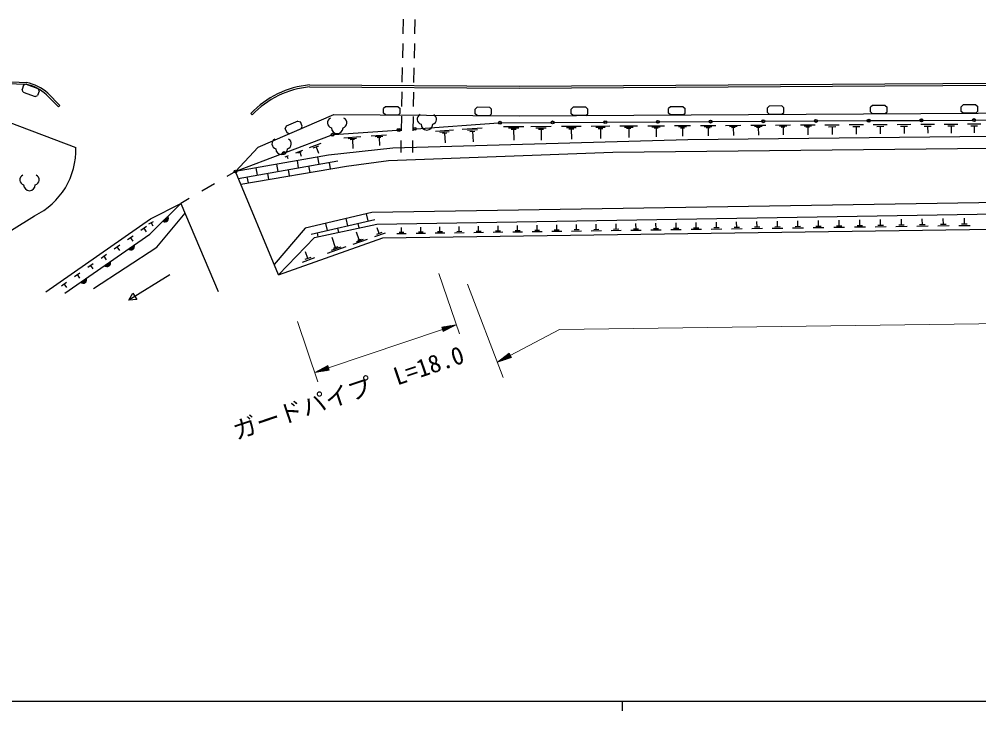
# Model space of a CAD drawing. Units: millimetres, scale not verified. Extents: x 40000 to 680000, y 20000 to 380000.
# Drawn here: x 205830 to 304778, y 204000 to 275325 of the extents above; entities that cross this region are included whole.
import ezdxf
from ezdxf.enums import TextEntityAlignment as Align

# ---------------------------------------------------------------- set-up
doc = ezdxf.new("R2010")
doc.units = ezdxf.units.MM
doc.header["$LTSCALE"] = 1000
for name, color, linetype, lineweight in [('M-BGD', 7, 'Continuous', 25), ('M-STR-HTXT', 7, 'Continuous', 13), ('M-STR-STRD', 7, 'Continuous', 25), ('M-TTL-BAND', 7, 'Continuous', 25)]:
    doc.layers.add(name, color=color, linetype=linetype, lineweight=lineweight)
doc.styles.add('ＭＳ ゴシック', font='')
doc.styles.get('ＭＳ ゴシック').set_extended_font_data('MS Gothic')

msp = doc.modelspace()

# ---------------------------------------------------------------- linework, layer by layer
at = {"layer": 'M-BGD'}
for p, q in [((245420, 275325), (245392, 273825)), ((246619, 275303), (246592, 273803)), ((245374, 272825), (245346, 271326)), ((246574, 272803), (246546, 271304)), ((245328, 270326), (245301, 268826)), ((246528, 270304), (246501, 268804)), ((206288, 268510), (206120, 268057)), ((206540, 268614), (206288, 268510)), ((206540, 268614), (207761, 268162)), ((207761, 268162), (207884, 267919)), ((206243, 267813), (206120, 268057)), ((206243, 267813), (207464, 267361)), ((207464, 267361), (207716, 267466)), ((207884, 267919), (207716, 267466)), ((245283, 267826), (245255, 266326)), ((246482, 267804), (246455, 266304)), ((200454, 266306), (211659, 262106)), ((243599, 266300), (243398, 266116)), ((244901, 266291), (243599, 266300)), ((244901, 266291), (245100, 266104)), ((253045, 266235), (252844, 266051)), ((254347, 266226), (253045, 266235)), ((254347, 266226), (254546, 266039)), ((262951, 266239), (262752, 266053)), ((264252, 266248), (262951, 266239)), ((264252, 266248), (264454, 266063)), ((272989, 266302), (272789, 266116)), ((274291, 266302), (272989, 266302)), ((274291, 266302), (274491, 266116)), ((283174, 266365), (282975, 266178)), ((282978, 265695), (282975, 266178)), ((284476, 266373), (283174, 266365)), ((284476, 266373), (284677, 266188)), ((284680, 265705), (284677, 266188)), ((293821, 266430), (293623, 266243)), ((293626, 265760), (293623, 266243)), ((295123, 266438), (293821, 266430)), ((295123, 266438), (295324, 266254)), ((295327, 265771), (295324, 266254)), ((303163, 266488), (302965, 266301)), ((302968, 265818), (302965, 266301)), ((304465, 266496), (303163, 266488)), ((304465, 266496), (304666, 266312)), ((304669, 265829), (304666, 266312)), ((243395, 265633), (243398, 266116)), ((243593, 265446), (243395, 265633)), ((244895, 265437), (243593, 265446)), ((244895, 265437), (245097, 265621)), ((245097, 265621), (245100, 266104)), ((245237, 265327), (245210, 263827)), ((246437, 265305), (246409, 263805)), ((252841, 265568), (252844, 266051)), ((253040, 265381), (252841, 265568)), ((254341, 265372), (253040, 265381)), ((254341, 265372), (254543, 265556)), ((254543, 265556), (254546, 266039)), ((262755, 265570), (262752, 266053)), ((262956, 265385), (262755, 265570)), ((264258, 265393), (262956, 265385)), ((264258, 265393), (264457, 265580)), ((264457, 265580), (264454, 266063)), ((272789, 265633), (272789, 266116)), ((272989, 265447), (272789, 265633)), ((274291, 265447), (272989, 265447)), ((274291, 265447), (274491, 265633)), ((274491, 265633), (274491, 266116)), ((283179, 265510), (282978, 265695)), ((284481, 265518), (283179, 265510)), ((284481, 265518), (284680, 265705)), ((293827, 265576), (293626, 265760)), ((295129, 265584), (293827, 265576)), ((295129, 265584), (295327, 265771)), ((303169, 265634), (302968, 265818)), ((304470, 265642), (303169, 265634)), ((304470, 265642), (304669, 265829)), ((233368, 264303), (233257, 264053)), ((234563, 264817), (233368, 264303)), ((234563, 264817), (234820, 264726)), ((235011, 264282), (234820, 264726)), ((234901, 264032), (235011, 264282)), ((246779, 264030), (255252, 264636)), ((255552, 264648), (260683, 264676)), ((255754, 264249), (257871, 264261)), ((258581, 264265), (260698, 264277)), ((260983, 264678), (266115, 264707)), ((261750, 264283), (263764, 264294)), ((264814, 264300), (266728, 264311)), ((266415, 264709), (271546, 264738)), ((267777, 264316), (269595, 264327)), ((268232, 264198), (269141, 264203)), ((270641, 264333), (272366, 264342)), ((271073, 264220), (271936, 264225)), ((271846, 264739), (276977, 264768)), ((273411, 264348), (275046, 264357)), ((273821, 264242), (274638, 264246)), ((276064, 264363), (277663, 264372)), ((276464, 264259), (277264, 264263)), ((277277, 264770), (282409, 264799)), ((278674, 264378), (280252, 264387)), ((279069, 264275), (279858, 264279)), ((281263, 264393), (282819, 264401)), ((281652, 264291), (282431, 264295)), ((282709, 264801), (287840, 264830)), ((283830, 264407), (285366, 264416)), ((284215, 264307), (284982, 264311)), ((284407, 264206), (284791, 264208)), ((284599, 264207), (284604, 263388)), ((286376, 264421), (287891, 264430)), ((286756, 264323), (287513, 264327)), ((286945, 264223), (287324, 264225)), ((287135, 264224), (287139, 263416)), ((288140, 264831), (293272, 264860)), ((288901, 264436), (290395, 264444)), ((289276, 264239), (290023, 264243)), ((289650, 264241), (289654, 263444)), ((291406, 264450), (292879, 264458)), ((291775, 264255), (292512, 264260)), ((292144, 264257), (292148, 263472)), ((293572, 264862), (298703, 264891)), ((293889, 264464), (295342, 264472)), ((294254, 264272), (294980, 264276)), ((294617, 264274), (294621, 263499)), ((296353, 264478), (297785, 264486)), ((296712, 264289), (297428, 264293)), ((297070, 264291), (297074, 263527)), ((298795, 264491), (300208, 264499)), ((299003, 264893), (304134, 264922)), ((299150, 264305), (299856, 264309)), ((299503, 264307), (299507, 263554)), ((301218, 264505), (302611, 264513)), ((301567, 264321), (302263, 264325)), ((301915, 264323), (301920, 263581)), ((303620, 264519), (304993, 264526)), ((303965, 264337), (304651, 264341)), ((304308, 264339), (304312, 263607)), ((304434, 264923), (309566, 264952)), ((233448, 263609), (233257, 264053)), ((233273, 261570), (237995, 263358)), ((233705, 263518), (233448, 263609)), ((234901, 264032), (233705, 263518)), ((238285, 263422), (244813, 263889)), ((239287, 263093), (241042, 263218)), ((242117, 263295), (243715, 263410)), ((242524, 263217), (243324, 263274)), ((248739, 263769), (250616, 263903)), ((249217, 263677), (250156, 263745)), ((249461, 263569), (249930, 263603)), ((249695, 263586), (249767, 262585)), ((251519, 263968), (253584, 264116)), ((252045, 263867), (253078, 263941)), ((252313, 263748), (252829, 263785)), ((252571, 263766), (252650, 262665)), ((256284, 264111), (257342, 264116)), ((256549, 263971), (257079, 263974)), ((256814, 263972), (256820, 262843)), ((259111, 264126), (260170, 264132)), ((259376, 263987), (259906, 263990)), ((259641, 263988), (259647, 262859)), ((262254, 264151), (263261, 264157)), ((262507, 264018), (263010, 264021)), ((262758, 264020), (262764, 262945)), ((265293, 264175), (266250, 264180)), ((265533, 264049), (266012, 264051)), ((265773, 264050), (265778, 263029)), ((268460, 264078), (268914, 264080)), ((268687, 264079), (268692, 263110)), ((271289, 264106), (271721, 264109)), ((271505, 264108), (271510, 263188)), ((274025, 264134), (274434, 264136)), ((274230, 264135), (274235, 263263)), ((276665, 264153), (277064, 264156)), ((276865, 264154), (276869, 263301)), ((279267, 264171), (279661, 264173)), ((279464, 264172), (279469, 263330)), ((281848, 264188), (282237, 264190)), ((282042, 264189), (282047, 263359)), ((235780, 262092), (236973, 262543)), ((236139, 262046), (236735, 262272)), ((239734, 263007), (240611, 263070)), ((239962, 262906), (240400, 262937)), ((240181, 262922), (240248, 261986)), ((242732, 263125), (243131, 263154)), ((242932, 263139), (242993, 262287)), ((245191, 262827), (245169, 261594)), ((246391, 262805), (246369, 261572)), ((228270, 259675), (232992, 261464)), ((233258, 261137), (233610, 261270)), ((234362, 261554), (235082, 261827)), ((234578, 261527), (234938, 261663)), ((234758, 261595), (234903, 261211)), ((236437, 262159), (236678, 261523)), ((228425, 258912), (238670, 260712)), ((232365, 260366), (232495, 259627)), ((233434, 261203), (233523, 260968)), ((234483, 260738), (234612, 259999)), ((236600, 261110), (236730, 260371)), ((237789, 260557), (237908, 259876)), ((228130, 259622), (227256, 259111)), ((232575, 248955), (228130, 259622)), ((230247, 259994), (230377, 259255)), ((231436, 259441), (231547, 258809)), ((233554, 259813), (233668, 259164)), ((235671, 260185), (235788, 259520)), ((225961, 258353), (224667, 257595)), ((229318, 259069), (229427, 258453)), ((223372, 256838), (222499, 256326)), ((205037, 253553), (207405, 255057)), ((219198, 254210), (219693, 254461)), ((219446, 254336), (219612, 254005)), ((235952, 253157), (242492, 254682)), ((239515, 254758), (239686, 254027)), ((241609, 255246), (241780, 254515)), ((273567, 253742), (273559, 254312)), ((275643, 253773), (275635, 254346)), ((277726, 253803), (277718, 254381)), ((279816, 253834), (279808, 254415)), ((281913, 253864), (281905, 254450)), ((284018, 253895), (284010, 254484)), ((286130, 253926), (286122, 254519)), ((288250, 253957), (288241, 254554)), ((290377, 253988), (290368, 254589)), ((292511, 254020), (292502, 254625)), ((294653, 254051), (294644, 254660)), ((296802, 254082), (296793, 254695)), ((298959, 254114), (298950, 254731)), ((301123, 254146), (301114, 254767)), ((303295, 254178), (303286, 254803)), ((218387, 253571), (218950, 253964)), ((218668, 253767), (218930, 253392)), ((237422, 254270), (237592, 253539)), ((238639, 253783), (238741, 253344)), ((240899, 252555), (240619, 253345)), ((240733, 254271), (240843, 253800)), ((243224, 253322), (242679, 253128)), ((242951, 253225), (242745, 253807)), ((245500, 253331), (245015, 253324)), ((245257, 253327), (245250, 253845)), ((247478, 253360), (246990, 253353)), ((247234, 253356), (247227, 253877)), ((249463, 253389), (248972, 253382)), ((249217, 253385), (249210, 253910)), ((251456, 253418), (250960, 253411)), ((251208, 253415), (251200, 253943)), ((253706, 253318), (252708, 253304)), ((253455, 253447), (252956, 253440)), ((253205, 253444), (253198, 253976)), ((255714, 253346), (254709, 253332)), ((255461, 253477), (254959, 253470)), ((255210, 253473), (255202, 254009)), ((257729, 253375), (256717, 253361)), ((257474, 253506), (256968, 253499)), ((257221, 253503), (257213, 254042)), ((259751, 253404), (258732, 253389)), ((259494, 253536), (258985, 253529)), ((259239, 253532), (259232, 254075)), ((261780, 253432), (260754, 253418)), ((261521, 253566), (261009, 253558)), ((261265, 253562), (261257, 254109)), ((263816, 253461), (262783, 253447)), ((263556, 253595), (263039, 253588)), ((263297, 253592), (263290, 254142)), ((265859, 253490), (264819, 253476)), ((265597, 253625), (265077, 253618)), ((265337, 253622), (265329, 254176)), ((267909, 253519), (266862, 253505)), ((267646, 253655), (267122, 253648)), ((267384, 253652), (267376, 254210)), ((269967, 253549), (268913, 253534)), ((269701, 253685), (269174, 253678)), ((269438, 253682), (269430, 254244)), ((272032, 253578), (270970, 253563)), ((271764, 253716), (271234, 253708)), ((271499, 253712), (271491, 254278)), ((274104, 253607), (273035, 253592)), ((273834, 253746), (273300, 253738)), ((276183, 253637), (275107, 253621)), ((275912, 253776), (275374, 253769)), ((278269, 253666), (277186, 253651)), ((277996, 253807), (277455, 253799)), ((280363, 253696), (279273, 253681)), ((280088, 253838), (279543, 253830)), ((282464, 253726), (281367, 253710)), ((282188, 253868), (281639, 253860)), ((284573, 253756), (283468, 253740)), ((284294, 253899), (283742, 253891)), ((286688, 253786), (285576, 253770)), ((286408, 253930), (285852, 253922)), ((288812, 253816), (287692, 253800)), ((288530, 253961), (287970, 253953)), ((290942, 253846), (289815, 253830)), ((290658, 253992), (290095, 253984)), ((293080, 253876), (291946, 253860)), ((292795, 254024), (292227, 254016)), ((295226, 253907), (294084, 253891)), ((294938, 254055), (294367, 254047)), ((297379, 253937), (296229, 253921)), ((297089, 254087), (296515, 254078)), ((299540, 253968), (298383, 253952)), ((299248, 254118), (298670, 254110)), ((301708, 253999), (300543, 253982)), ((301414, 254150), (300832, 254142)), ((303883, 254030), (302711, 254013)), ((303588, 254182), (303002, 254173)), ((217009, 252609), (217569, 253000)), ((217289, 252805), (217549, 252432)), ((236545, 253295), (236640, 252887)), ((238454, 251757), (238085, 252795)), ((241710, 252621), (240229, 252095)), ((241305, 252588), (240564, 252325)), ((241084, 252621), (240714, 252490)), ((243549, 253273), (242457, 252886)), ((245744, 253205), (244774, 253191)), ((247724, 253233), (246748, 253219)), ((249711, 253261), (248728, 253247)), ((251705, 253290), (250715, 253275)), ((215636, 251650), (216191, 252038)), ((215913, 251844), (216172, 251474)), ((239519, 251843), (237573, 251153)), ((238986, 251800), (238013, 251455)), ((238697, 251844), (238210, 251671)), ((214266, 250694), (214818, 251079)), ((214542, 250887), (214799, 250519)), ((236294, 250699), (235020, 250247)), ((235916, 250756), (235279, 250530)), ((235597, 250643), (235356, 251322)), ((212900, 249740), (213448, 250123)), ((213174, 249931), (213429, 249566)), ((211537, 248789), (212081, 249169)), ((211809, 248979), (212063, 248616)), ((221379, 248966), (217120, 246348)), ((210178, 247840), (210719, 248218)), ((210449, 248029), (210700, 247668)), ((217120, 246348), (217563, 247060)), ((217956, 246421), (217120, 246348)), ((217563, 247060), (217956, 246421))]:
    msp.add_line(p, q, dxfattribs=at)
for points in [[(228130, 259622), (230467, 262124), (238270, 265482), (257399, 265351), (310636, 265680), (359627, 265812), (393252, 266175)], [(393264, 264199), (274774, 262878), (244368, 262036), (237714, 261306), (228130, 259622)], [(228670, 258326), (239567, 260155), (243919, 260744), (267025, 261615), (338113, 262373), (393271, 262991)], [(393301, 257797), (242192, 255382), (235328, 253781), (232134, 250012)], [(208572, 247206), (219371, 254746), (222499, 256326), (226351, 247239)], [(210547, 247075), (219305, 253166), (222499, 256326)], [(232575, 248955), (236296, 252813), (242698, 254203), (393308, 256689)], [(213477, 247536), (220029, 251816), (222931, 255306)], [(232575, 248955), (243329, 252771), (393318, 254898)]]:
    msp.add_lwpolyline(points, dxfattribs=at)
for centre, radius in [((255402, 264647), 150), ((255402, 264647), 120), ((255402, 264647), 100), ((255402, 264647), 100), ((255402, 264647), 100), ((255402, 264647), 100), ((260833, 264677), 150), ((260833, 264677), 120), ((260833, 264677), 100), ((260833, 264677), 100), ((260833, 264677), 100), ((260833, 264677), 100), ((266265, 264708), 150), ((266265, 264708), 120), ((266265, 264708), 100), ((266265, 264708), 100), ((266265, 264708), 100), ((266265, 264708), 100), ((271696, 264739), 150), ((271696, 264739), 120), ((271696, 264739), 100), ((271696, 264739), 100), ((271696, 264739), 100), ((271696, 264739), 100), ((277127, 264769), 150), ((277127, 264769), 120), ((277127, 264769), 100), ((277127, 264769), 100), ((277127, 264769), 100), ((277127, 264769), 100), ((282559, 264800), 150), ((282559, 264800), 120), ((282559, 264800), 100), ((282559, 264800), 100), ((282559, 264800), 100), ((282559, 264800), 100), ((287990, 264830), 150), ((287990, 264830), 120), ((287990, 264830), 100), ((287990, 264830), 100), ((287990, 264830), 100), ((287990, 264830), 100), ((293422, 264861), 150), ((293422, 264861), 120), ((293422, 264861), 100), ((293422, 264861), 100), ((293422, 264861), 100), ((293422, 264861), 100), ((298853, 264892), 150), ((298853, 264892), 120), ((298853, 264892), 100), ((298853, 264892), 100), ((298853, 264892), 100), ((298853, 264892), 100), ((304284, 264922), 150), ((304284, 264922), 120), ((304284, 264922), 100), ((304284, 264922), 100), ((304284, 264922), 100), ((304284, 264922), 100), ((238135, 263411), 150), ((238135, 263411), 120), ((238135, 263411), 100), ((238135, 263411), 100), ((238135, 263411), 100), ((238135, 263411), 100), ((244963, 263900), 150), ((244963, 263900), 120), ((244963, 263900), 100), ((244963, 263900), 100), ((244963, 263900), 100), ((244963, 263900), 100), ((246629, 264019), 150), ((246629, 264019), 120), ((246629, 264019), 100), ((246629, 264019), 100), ((246629, 264019), 100), ((246629, 264019), 100), ((233133, 261517), 150), ((233133, 261517), 120), ((233133, 261517), 100), ((233133, 261517), 100), ((233133, 261517), 100), ((233133, 261517), 100), ((228130, 259622), 150), ((228130, 259622), 120), ((228130, 259622), 100), ((228130, 259622), 100), ((228130, 259622), 100), ((228130, 259622), 100)]:
    msp.add_circle(centre, radius, dxfattribs=at)
for centre, radius, start, end in [((247404, 265006), 536, 116.08703, 255.33416), ((248332, 265006), 536, 284.66584, 63.91297), ((238157, 264645), 536, 116.08703, 255.33416), ((239085, 264645), 536, 284.66584, 63.91297), ((247868, 264487), 600, 180, 360), ((238621, 264127), 600, 180, 360), ((232429, 262480), 536, 116.08703, 255.33416), ((233357, 262480), 536, 284.66584, 63.91297), ((204179, 261811), 7485, 295.52719, 2.25716), ((232893, 261962), 600, 180, 360), ((206425, 258759), 536, 116.08703, 255.33416), ((207354, 258759), 536, 284.66584, 63.91297), ((206890, 258240), 600, 180, 360), ((220864, 254784), 354, 233.50054, 35.90572), ((220864, 254784), 283, 235.72458, 33.68168), ((220864, 254784), 212, 239.47091, 29.93536), ((220864, 254784), 142, 247.18264, 22.22363), ((220864, 254784), 100, 257.5003, 11.90597), ((220864, 254784), 100, 257.5003, 11.90597), ((217358, 251878), 354, 223.61559, 26.02077), ((217358, 251878), 283, 225.83963, 23.79673), ((217358, 251878), 212, 229.58595, 20.0504), ((217358, 251878), 142, 237.29768, 12.33867), ((217358, 251878), 100, 247.61535, 2.02101), ((217358, 251878), 100, 247.61535, 2.02101), ((214895, 250165), 354, 223.61559, 26.02077), ((214895, 250165), 283, 225.83963, 23.79673), ((214895, 250165), 212, 229.58595, 20.0504), ((214895, 250165), 142, 237.29768, 12.33867), ((214895, 250165), 100, 247.61535, 2.02101), ((214895, 250165), 100, 247.61535, 2.02101), ((212432, 248452), 354, 223.61559, 26.02077), ((212432, 248452), 283, 225.83963, 23.79673), ((212432, 248452), 212, 229.58595, 20.0504), ((212432, 248452), 142, 237.29768, 12.33867), ((212432, 248452), 100, 247.61535, 2.02101), ((212432, 248452), 100, 247.61535, 2.02101)]:
    msp.add_arc(centre, radius, start, end, dxfattribs=at)
at = {"layer": 'M-STR-HTXT'}
for p, q in [((249111, 249099), (251218, 242872)), ((252055, 247985), (255746, 238358)), ((234520, 244161), (236628, 237934)), ((250898, 243820), (249397, 243575)), ((249397, 243575), (249557, 243102)), ((249697, 243624), (249413, 243528)), ((249429, 243481), (249997, 243673)), ((250297, 243722), (249445, 243433)), ((249461, 243386), (250598, 243771)), ((250898, 243820), (249477, 243339)), ((249493, 243291), (250630, 243676)), ((250361, 243532), (249509, 243244)), ((250898, 243820), (249557, 243102)), ((237728, 239362), (249477, 243339)), ((249525, 243197), (250093, 243389)), ((249825, 243245), (249541, 243149)), ((255136, 239950), (256346, 240870)), ((255136, 239950), (256463, 240649)), ((256439, 240693), (255378, 240134)), ((256486, 240605), (255424, 240046)), ((255620, 240318), (256416, 240738)), ((255713, 240141), (256509, 240561)), ((256393, 240782), (255862, 240502)), ((256533, 240516), (256002, 240237)), ((256104, 240686), (256370, 240826)), ((256291, 240332), (256556, 240472)), ((256579, 240428), (256346, 240870)), ((236307, 238881), (237648, 239599)), ((236844, 239168), (237696, 239457)), ((237680, 239504), (237112, 239312)), ((237380, 239455), (237664, 239552)), ((237808, 239125), (237648, 239599)), ((255136, 239950), (256579, 240428)), ((236307, 238881), (237728, 239362)), ((236307, 238881), (237808, 239125)), ((237712, 239410), (236576, 239025)), ((237744, 239315), (236608, 238930)), ((236908, 238979), (237760, 239267)), ((237776, 239220), (237208, 239028)), ((237508, 239077), (237792, 239173))]:
    msp.add_line(p, q, dxfattribs=at)
msp.add_lwpolyline([(256463, 240649), (261538, 243322), (391246, 245082)], dxfattribs=at)
at = {"layer": 'M-STR-STRD'}
for p, q in [((196587, 269176), (206584, 268809)), ((196579, 268976), (206552, 268610)), ((235778, 268341), (257373, 268218)), ((235779, 268541), (257373, 268418)), ((257373, 268418), (295100, 268645)), ((257373, 268218), (295101, 268445)), ((295100, 268645), (309889, 268728)), ((295101, 268445), (309890, 268528)), ((208650, 267539), (209876, 266300)), ((208793, 267680), (210018, 266440)), ((209876, 266300), (210018, 266440)), ((229858, 265454), (229713, 265591))]:
    msp.add_line(p, q, dxfattribs=at)
for centre, radius, start, end in [((205556, 264065), 4653, 48.31022, 77.64051), ((205542, 264044), 4877, 48.34733, 77.66368), ((236600, 259141), 9436, 94.99343, 136.8781), ((236600, 259141), 9237, 95.10841, 136.8781)]:
    msp.add_arc(centre, radius, start, end, dxfattribs=at)
at = {"layer": 'M-TTL-BAND'}
for p, q in [((40000, 205000), (579000, 205000)), ((268000, 205000), (268000, 204000))]:
    msp.add_line(p, q, dxfattribs=at)

# ---------------------------------------------------------------- texts
at = {"layer": 'M-STR-HTXT', "style": 'ＭＳ ゴシック'}
msp.add_text('ガードパイプ  L=18.0', height=1833, rotation=18.699, dxfattribs=at).set_placement((240235, 235416), align=Align.BOTTOM_CENTER)

doc.saveas('drawing.dxf')
